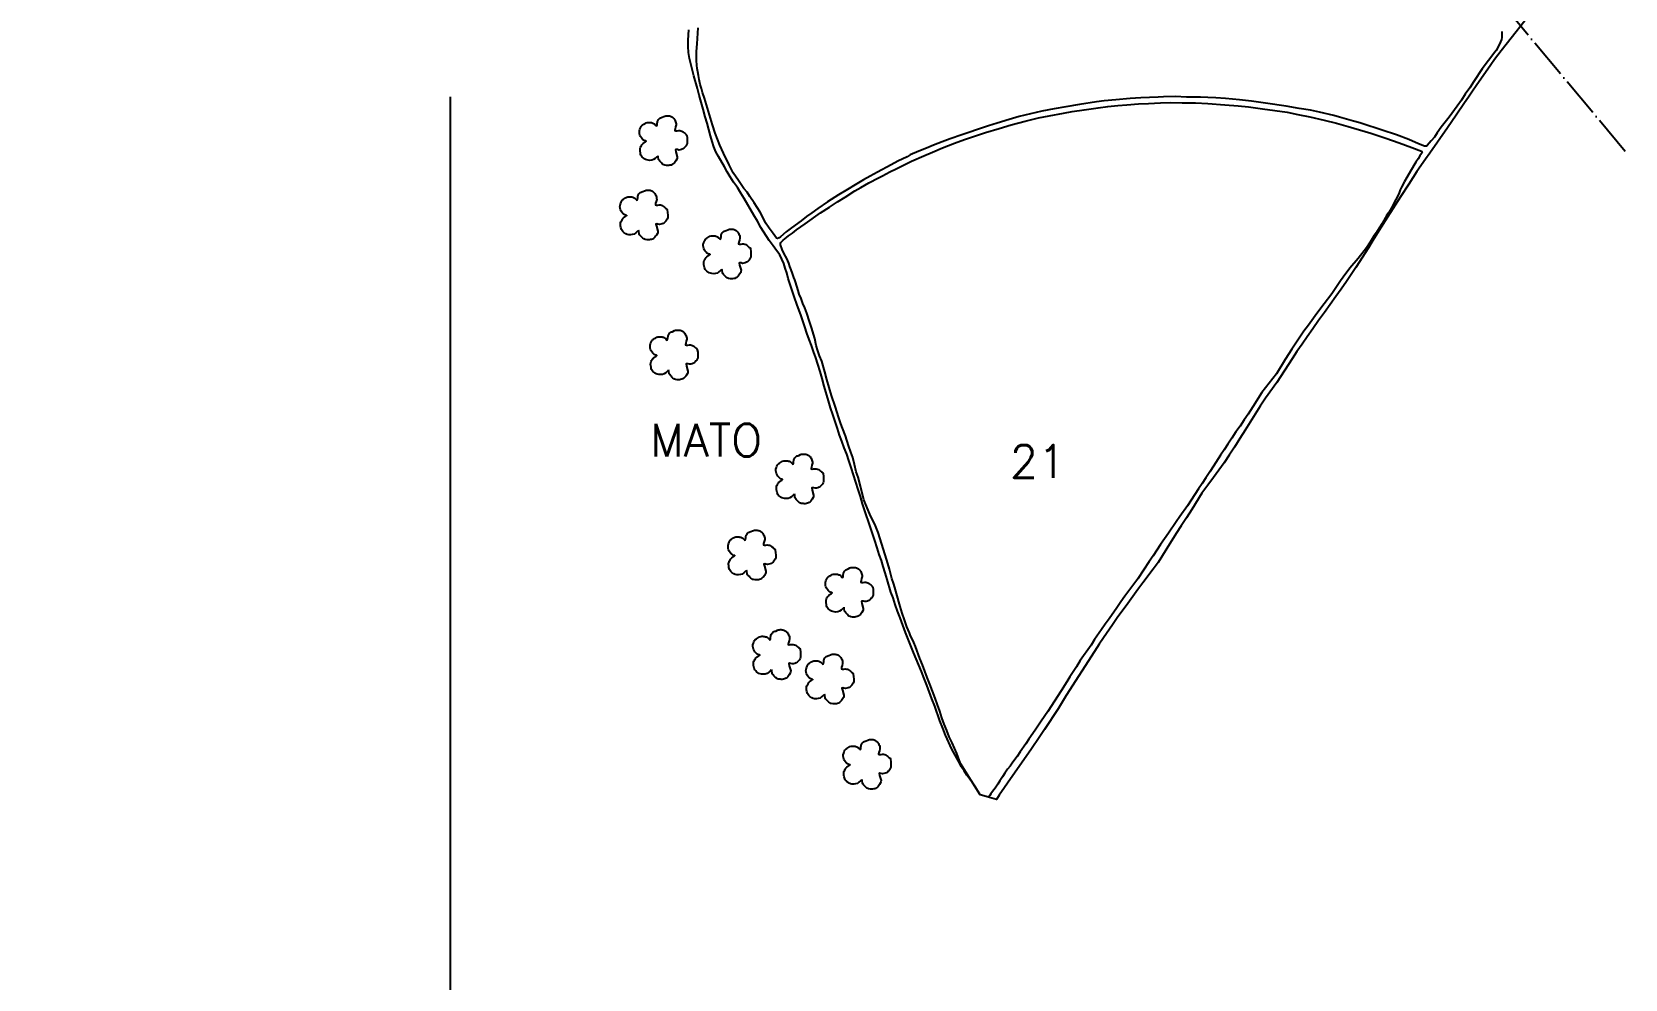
# Model space of a CAD drawing. Extents: x 728697 to 731847, y 7817040 to 7821495.
# Drawn here: x 730250 to 731201, y 7818463 to 7819028 of the extents above; entities that cross this region are included whole.
import ezdxf
from ezdxf.enums import TextEntityAlignment as Align

# ---------------------------------------------------------------- set-up
doc = ezdxf.new("R2010")
doc.units = 0
doc.header["$MEASUREMENT"] = 0
for name, pattern in [('ACAD_ISO04W100', [30, 24, -3, 0, -3]), ('CONTINUO', [0]), ('DASHDOTX2', [2, 1, -0.5, 0, -0.5])]:
    doc.linetypes.add(name, pattern=pattern)
for name, color, linetype in [('0114000940', 1, 'Continuous'), ('0114000940020', 5, 'Continuous'), ('0114000940021', 5, 'Continuous'), ('GRID', 8, 'Continuous'), ('MATO', 94, 'Continuous'), ('REDE_DE_LUZ', 6, 'DASHDOTX2'), ('TEXTO', 7, 'Continuous'), ('TXT_NUM_TALHAO', 7, 'Continuous')]:
    doc.layers.add(name, color=color, linetype=linetype)
doc.styles.add('ROMANS', font='romans', dxfattribs={"width": 0.75})
doc.styles.add('SIMPLEX', font='simplex', dxfattribs={"height": 0.2})

# ---------------------------------------------------------------- blocks, each defined once
blk = doc.blocks.new('mato')
at = {"layer": 'MATO', "color": 94, "linetype": 'CONTINUO'}
blk.add_lwpolyline([(734601.62, 7824194.74), (734600.84, 7824194.07), (734599.99, 7824193.3), (734599.06, 7824192.59), (734597.97, 7824192.29), (734596.87, 7824192.17), (734595.81, 7824192.21), (734594.94, 7824192.4), (734594.17, 7824192.71), (734593.49, 7824193.11), (734592.85, 7824193.6), (734592.3, 7824194.14), (734591.84, 7824194.73), (734591.53, 7824195.29), (734591.31, 7824195.9), (734591.17, 7824196.58), (734591.02, 7824197.49), (734590.95, 7824198.42), (734590.98, 7824199.32), (734591.21, 7824199.97), (734591.52, 7824200.54), (734591.87, 7824201.04), (734592.13, 7824201.49), (734592.43, 7824201.91), (734592.8, 7824202.32), (734594.2, 7824203.22), (734594.68, 7824203.59), (734594.47, 7824203.74), (734593.48, 7824203.97), (734593.1, 7824204.2), (734592.71, 7824204.51), (734592.31, 7824204.94), (734591.81, 7824205.57), (734591.33, 7824206.31), (734590.93, 7824207.12), (734590.71, 7824207.95), (734590.63, 7824208.82), (734590.68, 7824209.71), (734590.93, 7824210.69), (734591.28, 7824211.61), (734591.68, 7824212.41), (734591.98, 7824212.83), (734592.32, 7824213.13), (734592.72, 7824213.38), (734593.3, 7824213.8), (734593.95, 7824214.2), (734594.63, 7824214.55), (734595.32, 7824214.72), (734595.99, 7824214.8), (734596.64, 7824214.81), (734597.22, 7824214.79), (734597.75, 7824214.71), (734598.24, 7824214.59), (734598.68, 7824214.44), (734599.1, 7824214.25), (734599.51, 7824214), (734600.02, 7824213.45), (734600.49, 7824212.98), (734600.9, 7824212.76), (734601.1, 7824213.4), (734601.23, 7824214.25), (734601.32, 7824215.13), (734601.41, 7824215.51), (734601.52, 7824215.81), (734601.95, 7824216.53), (734602.3, 7824216.98), (734602.71, 7824217.39), (734603.2, 7824217.62), (734603.72, 7824217.8), (734604.26, 7824217.96), (734605.25, 7824218.43), (734605.76, 7824218.63), (734606.32, 7824218.73), (734606.89, 7824218.78), (734607.46, 7824218.78), (734608.02, 7824218.75), (734608.55, 7824218.68), (734609.07, 7824218.55), (734609.54, 7824218.37), (734609.97, 7824218.14), (734610.37, 7824217.86), (734610.72, 7824217.57), (734611.04, 7824217.22), (734611.34, 7824216.82), (734611.65, 7824216.31), (734611.94, 7824215.75), (734612.19, 7824215.14), (734612.38, 7824214.61), (734612.5, 7824214), (734612.52, 7824213.28), (734612.18, 7824212.1), (734611.87, 7824210.94), (734611.75, 7824209.96), (734612.35, 7824209.79), (734613.17, 7824209.85), (734614.07, 7824210), (734614.74, 7824209.92), (734615.38, 7824209.78), (734616, 7824209.54), (734616.65, 7824209.1), (734617.26, 7824208.61), (734617.81, 7824208.1), (734618.23, 7824207.87), (734618.56, 7824207.53), (734618.81, 7824206.95), (734619.02, 7824205.52), (734619.12, 7824203.92), (734619.09, 7824202.38), (734618.82, 7824201.51), (734618.43, 7824200.85), (734617.97, 7824200.34), (734617.54, 7824199.8), (734617.05, 7824199.35), (734616.48, 7824198.97), (734615.74, 7824198.68), (734614.94, 7824198.47), (734614.14, 7824198.35), (734613.28, 7824198.58), (734612.56, 7824198.7), (734612.08, 7824198.53), (734612.33, 7824197.26), (734613.18, 7824194.26), (734613.15, 7824193.5), (734612.97, 7824192.92), (734612.32, 7824191.83), (734611.9, 7824191.24), (734611.44, 7824190.71), (734611.03, 7824190.28), (734610.58, 7824189.92), (734610.08, 7824189.63), (734609.48, 7824189.4), (734608.82, 7824189.24), (734608.15, 7824189.15), (734607.49, 7824189.14), (734606.85, 7824189.18), (734605.74, 7824189.33), (734605.27, 7824189.45), (734604.81, 7824189.67), (734604.24, 7824190.15), (734603.69, 7824190.7), (734603.16, 7824191.29), (734602.72, 7824191.75), (734602.34, 7824192.22), (734602.04, 7824192.75), (734601.87, 7824194.32), (734601.7, 7824194.96)], dxfattribs=at)

msp = doc.modelspace()

# ---------------------------------------------------------------- linework, layer by layer
at = {"layer": '0114000940', "linetype": 'ByBlock'}
msp.add_lwpolyline([(731147.24, 7819042.45), (731127.15, 7819016.92), (731123.15, 7819011.68), (731121.05, 7819008.51), (731112.3, 7818996.06), (731110.03, 7818992.78), (731107.7, 7818989.31), (731105.32, 7818985.83), (731100.41, 7818978.46), (731095.21, 7818970.9), (731084.66, 7818955.95), (731081.97, 7818952.29), (731076.81, 7818944.84), (731072, 7818937.37), (731067.09, 7818929.83), (731062.51, 7818922.74), (731058, 7818915.58), (731053.22, 7818907.9), (731050.63, 7818903.7), (731047.94, 7818899.46), (731040.38, 7818887.62), (731034.81, 7818879.34), (731031.69, 7818874.82), (731028.49, 7818870.33), (731021.77, 7818860.82), (731018.26, 7818855.96), (731014.72, 7818851.12), (731011.42, 7818846.4), (731008.35, 7818841.89), (731005.29, 7818837.57), (731002.43, 7818833.22), (730993.28, 7818819.17), (730986.63, 7818809.82), (730983.37, 7818804.96), (730980.3, 7818800.13), (730977.31, 7818795.38), (730974.39, 7818790.62), (730971.27, 7818785.58), (730968, 7818780.46), (730964.86, 7818775.7), (730961.8, 7818771.24), (730955.49, 7818762.42), (730952.12, 7818757.74), (730948.6, 7818753.12), (730942.57, 7818743.36), (730939.38, 7818738.39), (730936.27, 7818733.62), (730933.3, 7818728.98), (730927.75, 7818720.12), (730925.16, 7818715.83), (730922.46, 7818711.71), (730919.5, 7818707.65), (730913.39, 7818699.56), (730910.36, 7818695.57), (730907.34, 7818691.5), (730904.29, 7818687.17), (730898.08, 7818678.68), (730895.26, 7818674.62), (730889.93, 7818666.87), (730887.3, 7818662.95), (730884.47, 7818658.64), (730867.62, 7818632.43), (730862.72, 7818624.45), (730854.6, 7818612.18), (730851.81, 7818608.02), (730846.59, 7818600.05), (730835.84, 7818584.57), (730827.6, 7818572.96), (730826.04, 7818570.41), (730816.33, 7818573.2), (730813.47, 7818577.68), (730811.73, 7818580.19), (730810, 7818582.54), (730808.33, 7818584.93), (730806.65, 7818587.37), (730805.01, 7818590.04), (730803.27, 7818593.11), (730799.44, 7818600.38), (730795.63, 7818608.74), (730793.91, 7818612.94), (730792.27, 7818617.32), (730789.15, 7818626.06), (730787.48, 7818630.29), (730784.44, 7818638.45), (730782.86, 7818642.57), (730781.19, 7818646.7), (730779.56, 7818650.49), (730777.98, 7818654.33), (730776.45, 7818658.12), (730774.98, 7818662.01), (730771.79, 7818669.96), (730770.06, 7818674.4), (730768.52, 7818678.75), (730766.9, 7818682.77), (730765.51, 7818686.7), (730764.31, 7818690.54), (730762.97, 7818694.1), (730760.68, 7818701.54), (730759.53, 7818705.51), (730758.33, 7818709.36), (730757.3, 7818712.95), (730756.06, 7818716.55), (730754.83, 7818720.55), (730753.42, 7818724.86), (730750.32, 7818733.86), (730747.38, 7818742.58), (730746.06, 7818746.78), (730744.79, 7818751), (730743.42, 7818755.25), (730742.09, 7818759.61), (730740.68, 7818763.98), (730739.21, 7818768.31), (730737.88, 7818772.46), (730736.61, 7818776.38), (730735.1, 7818780.18), (730733.72, 7818783.99), (730732.38, 7818787.74), (730731.12, 7818791.62), (730729.75, 7818795.72), (730728.26, 7818799.9), (730727.02, 7818804.02), (730725.75, 7818808.15), (730723.16, 7818816.92), (730721.94, 7818821.44), (730720.75, 7818825.7), (730719.41, 7818829.91), (730718.1, 7818833.83), (730716.8, 7818837.58), (730715.52, 7818841.16), (730714.16, 7818844.75), (730712.79, 7818848.52), (730711.65, 7818852.25), (730709.46, 7818858.91), (730706.85, 7818865.84), (730705.46, 7818869.79), (730701.77, 7818881.18), (730700.86, 7818884.39), (730699.96, 7818887.33), (730699.08, 7818890.1), (730696.64, 7818895.16), (730694.75, 7818897.72), (730692.67, 7818900.57), (730690.34, 7818903.85), (730685.4, 7818911.47), (730683.28, 7818915.28), (730681.18, 7818918.9), (730675.52, 7818928.75), (730673.4, 7818932.1), (730671.37, 7818935.41), (730669.14, 7818938.61), (730667.12, 7818941.76), (730665.31, 7818944.8), (730663.63, 7818947.79), (730660.12, 7818953.79), (730658.58, 7818956.59), (730657.23, 7818959.61), (730656.23, 7818962.83), (730655.29, 7818966.21), (730653.34, 7818973.73), (730652.11, 7818977.62), (730651.01, 7818982.02), (730648.6, 7818990.55), (730647.64, 7818994.34), (730645.34, 7819002.02), (730643.52, 7819009.08), (730642.71, 7819012.4), (730642.25, 7819015.91), (730641.91, 7819019.54), (730641.92, 7819023.05), (730642.18, 7819026.35), (730642.48, 7819029.39)], dxfattribs=at)
at = {"layer": '0114000940020'}
msp.add_lwpolyline([(731127.67, 7819028.34), (731127.52, 7819024.81), (731127.28, 7819023.69), (731126.24, 7819020.88), (731124.11, 7819017.16), (731123.39, 7819016.2), (731115.85, 7819006.26), (731110.94, 7818998.64), (731108.56, 7818994.89), (731105.74, 7818991.08), (731103.46, 7818987.48), (731100.83, 7818983.87), (731096.12, 7818977.24), (731093.75, 7818974.33), (731091.29, 7818971.3), (731089.07, 7818967.97), (731087.33, 7818965.48), (731085.47, 7818963.29), (731083.1, 7818960.41), (731082.47, 7818960.01), (731081.44, 7818960.01), (731077.78, 7818961.48), (731071.99, 7818963.97), (731064.81, 7818966.82), (731056.2, 7818969.64), (731053.23, 7818970.54), (731046.99, 7818972.64), (731042.88, 7818973.9), (731038.98, 7818975.01), (731034.78, 7818976.24), (731030.66, 7818977.32), (731027.3, 7818978.34), (731018.84, 7818980.41), (731013.32, 7818981.43), (731006.72, 7818982.54), (730998.83, 7818983.92), (730986.61, 7818985.75), (730978.09, 7818986.95), (730971.07, 7818987.7), (730962.58, 7818988.57), (730956.94, 7818988.96), (730952.1, 7818989.11), (730947.72, 7818989.23), (730939.38, 7818989.23), (730932.75, 7818989.59), (730925.76, 7818989.53), (730922.47, 7818989.24), (730912.15, 7818988.85), (730905.78, 7818988.47), (730897.28, 7818987.75), (730890.27, 7818987.17), (730885.66, 7818986.45), (730875.48, 7818984.97), (730867.41, 7818983.57), (730860.45, 7818982.33), (730853.06, 7818980.88), (730839.57, 7818977.77), (730833.51, 7818976.03), (730826.31, 7818973.73), (730821.3, 7818972.17), (730814.01, 7818969.83), (730810.05, 7818968.36), (730805.25, 7818966.74), (730798.43, 7818964.42), (730793.51, 7818962.56), (730788.41, 7818960.58), (730784.18, 7818958.9), (730779.68, 7818957), (730774.43, 7818954.78), (730772.63, 7818953.76), (730767.14, 7818951.03), (730763.14, 7818948.9), (730755.07, 7818944.46), (730750.6, 7818942.15), (730746.7, 7818939.99), (730741.63, 7818937.05), (730737.16, 7818934.23), (730731.73, 7818930.96), (730725.09, 7818926.82), (730719.36, 7818922.77), (730715.82, 7818920.22), (730712.7, 7818918.17), (730709.4, 7818915.56), (730703.64, 7818911.24), (730700.55, 7818908.9), (730697.19, 7818906.03), (730696.28, 7818905.27), (730695.24, 7818904.95), (730694.72, 7818905.24), (730692.63, 7818907.92), (730690.44, 7818911.13), (730688.18, 7818914.25), (730686.67, 7818917.31), (730684.97, 7818920.71), (730681.35, 7818926.2), (730678.84, 7818930.06), (730677.12, 7818932.58), (730675.32, 7818934.84), (730672.07, 7818939.62), (730668.92, 7818944.2), (730666.43, 7818949), (730663.15, 7818955.82), (730660.82, 7818960.61), (730658.11, 7818967.86), (730656.56, 7818972.82), (730651.66, 7818988.71), (730650.52, 7818992.13), (730649.89, 7818994.52), (730649.24, 7818996.76), (730648.64, 7818999.75), (730648.15, 7819002.25), (730647.75, 7819004.32), (730647.47, 7819006.42), (730647.21, 7819008.38), (730647.04, 7819011.15), (730647.02, 7819013.09), (730647.02, 7819016.49), (730647.47, 7819021.14), (730648.01, 7819030.64)], dxfattribs=at)
at = {"layer": '0114000940021', "linetype": 'CONTINUO', "flags": 128}
msp.add_lwpolyline([(730697.01, 7818901.9), (730697.21, 7818902.61), (730698.03, 7818903.44), (730698.66, 7818903.93), (730700.6, 7818905.5), (730701.89, 7818906.49), (730704.3, 7818908.18), (730706.73, 7818910.04), (730711.81, 7818913.74), (730721.04, 7818920.26), (730726.29, 7818923.67), (730731.16, 7818926.86), (730735.76, 7818929.65), (730741.56, 7818933.35), (730745.1, 7818935.37), (730749.83, 7818938.09), (730755.55, 7818941.12), (730757.92, 7818942.4), (730762.26, 7818944.74), (730766.04, 7818946.6), (730769.34, 7818948.12), (730775.29, 7818951.04), (730782.66, 7818954.26), (730787.83, 7818956.55), (730793.81, 7818958.95), (730800.89, 7818961.74), (730806.88, 7818963.95), (730814.09, 7818966.32), (730819.38, 7818968.12), (730827.66, 7818970.65), (730834.76, 7818972.67), (730843.06, 7818974.91), (730851.15, 7818976.85), (730857.4, 7818978.08), (730866.05, 7818979.67), (730871.18, 7818980.66), (730878.26, 7818981.77), (730886.64, 7818982.94), (730892.49, 7818983.74), (730898.37, 7818984.25), (730903.78, 7818984.67), (730910.77, 7818985.23), (730916.79, 7818985.53), (730923.92, 7818985.84), (730930.01, 7818986.03), (730936.85, 7818985.98), (730944.72, 7818985.84), (730952.12, 7818985.45), (730962.28, 7818984.78), (730970.26, 7818984.14), (730976.3, 7818983.53), (730984.76, 7818982.36), (730992.05, 7818981.32), (730999.42, 7818980.23), (731005.86, 7818979.01), (731013.05, 7818977.52), (731021.59, 7818975.57), (731028.82, 7818973.79), (731035.85, 7818971.85), (731042.63, 7818969.85), (731049.31, 7818967.83), (731058.41, 7818964.8), (731066.37, 7818961.95), (731073.84, 7818959.19), (731079.7, 7818957.09), (731079.9, 7818956.66), (731079.94, 7818956.24), (731079.6, 7818955.69), (731078.68, 7818954.23), (731077.66, 7818952.55), (731076.31, 7818950.46), (731073, 7818945.17), (731070.88, 7818941.32), (731069.49, 7818939.04), (731067.66, 7818935.6), (731066.96, 7818933.9), (731066.05, 7818931.62), (731064.41, 7818928.31), (731063.12, 7818926.13), (731061.69, 7818923.25), (731060.05, 7818920.57), (731058.84, 7818918.71), (731058.07, 7818917.43), (731056.09, 7818913.91), (731054.4, 7818911.21), (731052.68, 7818908.49), (731051.42, 7818906.77), (731049, 7818902.68), (731046.87, 7818899.32), (731041.75, 7818893.08), (731036.83, 7818887.32), (731032.83, 7818882), (731031.35, 7818879.77), (731029.71, 7818877.37), (731026.08, 7818872), (731021.48, 7818865.92), (731019.03, 7818862.67), (731016.21, 7818858.77), (731012.12, 7818853.34), (731009.38, 7818849.76), (731005.02, 7818843.09), (731002.28, 7818838.98), (730998.19, 7818832.74), (730993.05, 7818824.32), (730984.43, 7818813.03), (730979.05, 7818804.51), (730976.21, 7818800.19), (730973.72, 7818796.88), (730971.35, 7818793.08), (730968.89, 7818789.55), (730966.48, 7818785.89), (730964.13, 7818782.31), (730961.93, 7818778.85), (730959.78, 7818775.65), (730955.5, 7818769.1), (730953.23, 7818765.69), (730950.99, 7818762.24), (730948.82, 7818758.89), (730946.63, 7818755.65), (730944.34, 7818752.21), (730939.96, 7818745.57), (730935.42, 7818739.1), (730933.29, 7818736), (730928.64, 7818729.27), (730926.22, 7818725.87), (730923.95, 7818722.49), (730919.43, 7818715.69), (730917.2, 7818712.34), (730910.35, 7818702.06), (730902.64, 7818691.66), (730900.25, 7818688.18), (730897.84, 7818684.76), (730893.27, 7818678.14), (730890.91, 7818674.84), (730888.57, 7818671.74), (730884.57, 7818665.87), (730882.45, 7818662.45), (730875.9, 7818653.16), (730873.74, 7818649.42), (730869.78, 7818643.44), (730868.04, 7818640.48), (730864.52, 7818635.22), (730860.68, 7818629.09), (730856.63, 7818622.91), (730852.61, 7818617.14), (730849.15, 7818611.71), (730845.3, 7818606.29), (730843.56, 7818603.61), (730840.18, 7818598.69), (730838.27, 7818596.01), (730835.84, 7818592.59), (730834.11, 7818590.19), (730832.59, 7818588.34), (730831.04, 7818586.05), (730829.51, 7818583.86), (730828.01, 7818581.52), (730826.79, 7818579.4), (730825.12, 7818577.03), (730823.61, 7818575.06), (730822.53, 7818573.76), (730821.93, 7818572.76), (730821.23, 7818571.79), (730816.33, 7818573.2), (730804.59, 7818591.82), (730802.42, 7818597.75), (730799.51, 7818604.16), (730797.85, 7818607.81), (730796.33, 7818611.53), (730794.8, 7818615.2), (730793.45, 7818619.07), (730792.14, 7818622.94), (730790.84, 7818626.79), (730789.41, 7818630.82), (730787.82, 7818635.03), (730786.27, 7818639.09), (730784.72, 7818643.02), (730783.22, 7818646.98), (730781.81, 7818650.74), (730780.18, 7818654.46), (730777.7, 7818661.58), (730776.72, 7818663.93), (730774.51, 7818668.59), (730774.01, 7818669.76), (730772.51, 7818673.38), (730771.11, 7818677.44), (730769.78, 7818681.52), (730768.45, 7818685.38), (730766.27, 7818693.2), (730765.34, 7818696.83), (730764.45, 7818699.4), (730763.61, 7818702.18), (730762.25, 7818707.72), (730760.61, 7818713.05), (730755.43, 7818729.64), (730753.76, 7818733.52), (730750.37, 7818740.6), (730746.93, 7818749.01), (730744.83, 7818757.2), (730743.43, 7818762.69), (730742.33, 7818765.8), (730741.23, 7818770.07), (730740.32, 7818774.4), (730739.15, 7818777.43), (730737.73, 7818781.56), (730735.92, 7818787.28), (730734.19, 7818791.8), (730733.14, 7818794.37), (730731.83, 7818797.93), (730729.81, 7818804.95), (730727.62, 7818811.4), (730724.83, 7818820.93), (730723.62, 7818825.42), (730721.76, 7818831.89), (730720.45, 7818834.89), (730719.41, 7818837.91), (730718.46, 7818841.22), (730717.52, 7818845.3), (730715.51, 7818851.87), (730714.32, 7818855.48), (730712.73, 7818860.33), (730711.54, 7818863.64), (730710.48, 7818866.19), (730709.53, 7818869.14), (730708.32, 7818871.78), (730707.74, 7818873.88), (730706.09, 7818879.05), (730705.61, 7818880.22), (730705.08, 7818881.68), (730704.26, 7818884.06), (730703.49, 7818886.18), (730702.76, 7818888.19), (730702.07, 7818890.16), (730700.81, 7818893.07), (730699.23, 7818895.91), (730698.17, 7818898.47), (730697.04, 7818901.27), (730697.01, 7818901.9)], close=True, dxfattribs=at)
at = {"layer": 'GRID'}
msp.add_lwpolyline([(730500, 7818989.38), (730500, 7817541.69)], dxfattribs=at)
at = {"layer": 'REDE_DE_LUZ', "linetype": 'ACAD_ISO04W100'}
msp.add_lwpolyline([(731201.16, 7818956.94), (731092.54, 7819087.03), (730161.6, 7819639.79), (729640.53, 7819784.61)], dxfattribs=at)

# ---------------------------------------------------------------- block references
at = {"layer": 'MATO', "linetype": 'Continuous'}
for p in [(-3977.69, -5240.6, -563.7), (-3989.31, -5284.97, -563.7), (-3939.63, -5308.21, -563.7), (-3971.34, -5368.42, -563.7), (-3896.29, -5442.37, -563.7), (-3924.83, -5487.8, -563.7), (-3866.69, -5509.99, -563.7), (-3910, -5547.13, -563.7), (-3878.32, -5561.75, -563.7), (-3856.09, -5612.63, -563.7)]:
    msp.add_blockref('mato', p, dxfattribs=at)

# ---------------------------------------------------------------- texts
at = {"layer": 'TEXTO', "linetype": 'Continuous', "style": 'SIMPLEX'}
msp.add_text('MATO', height=19.5, dxfattribs=at).set_placement((730652.7, 7818784.69), align=Align.MIDDLE_CENTER)
at = {"layer": 'TXT_NUM_TALHAO', "linetype": 'ByBlock', "style": 'ROMANS'}
msp.add_text('21', height=19.5, dxfattribs=at).set_placement((730850.7, 7818756.4), align=Align.BOTTOM_CENTER)

doc.saveas('drawing.dxf')
